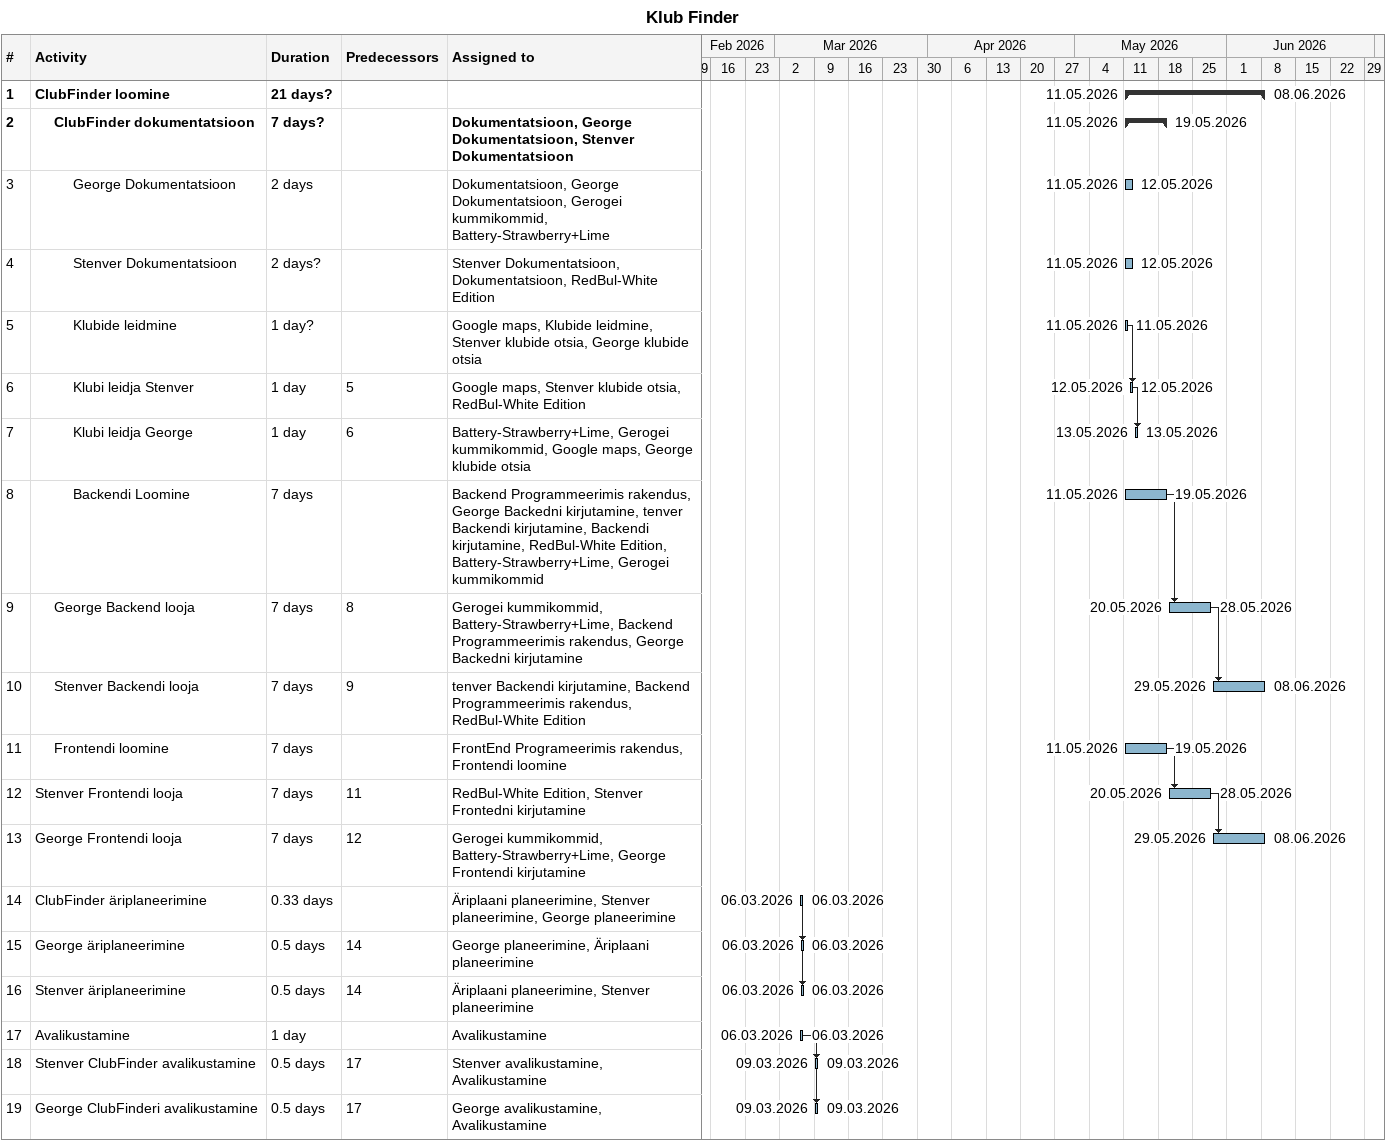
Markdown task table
Klub Finder

| ID | Level | Task | Duration | Start | Finish | Predecessors | Resources |
|---|---|---|---|---|---|---|---|
| 1 | 1 | **ClubFinder loomine** | 21d? | 2026-05-11 | 2026-06-08 |  |  |
| 2 | 2 | **ClubFinder dokumentatsioon** | 7d? | 2026-05-11 | 2026-05-19 |  | Dokumentatsioon, George Dokumentatsioon, Stenver Dokumentatsioon |
| 3 | 3 | George Dokumentatsioon | 2d | 2026-05-11 | 2026-05-12 |  | Dokumentatsioon, George Dokumentatsioon, Gerogei kummikommid, Battery-Strawberry+Lime |
| 4 | 3 | Stenver Dokumentatsioon | 2d? | 2026-05-11 | 2026-05-12 |  | Stenver Dokumentatsioon, Dokumentatsioon, RedBul-White Edition |
| 5 | 3 | Klubide leidmine | 1d? | 2026-05-11 | 2026-05-11 |  | Google maps, Klubide leidmine, Stenver klubide otsia, George klubide otsia |
| 6 | 3 | Klubi leidja Stenver | 1d | 2026-05-12 | 2026-05-12 | 5 | Google maps, Stenver klubide otsia, RedBul-White Edition |
| 7 | 3 | Klubi leidja George | 1d | 2026-05-13 | 2026-05-13 | 6 | Battery-Strawberry+Lime, Gerogei kummikommid, Google maps, George klubide otsia |
| 8 | 3 | Backendi Loomine | 7d | 2026-05-11 | 2026-05-19 |  | Backend Programmeerimis rakendus, George Backedni kirjutamine, tenver Backendi kirjutamine, Backendi kirjutamine, RedBul-White Edition, Battery-Strawberry+Lime, Gerogei kummikommid |
| 9 | 2 | George Backend looja | 7d | 2026-05-20 | 2026-05-28 | 8 | Gerogei kummikommid, Battery-Strawberry+Lime, Backend Programmeerimis rakendus, George Backedni kirjutamine |
| 10 | 2 | Stenver Backendi looja | 7d | 2026-05-29 | 2026-06-08 | 9 | tenver Backendi kirjutamine, Backend Programmeerimis rakendus, RedBul-White Edition |
| 11 | 2 | Frontendi loomine | 7d | 2026-05-11 | 2026-05-19 |  | FrontEnd Programeerimis rakendus, Frontendi loomine |
| 12 | 1 | Stenver Frontendi looja | 7d | 2026-05-20 | 2026-05-28 | 11 | RedBul-White Edition, Stenver Frontedni kirjutamine |
| 13 | 1 | George Frontendi looja | 7d | 2026-05-29 | 2026-06-08 | 12 | Gerogei kummikommid, Battery-Strawberry+Lime, George Frontendi kirjutamine |
| 14 | 1 | ClubFinder äriplaneerimine | 0.33d | 2026-03-06 | 2026-03-06 |  | Äriplaani planeerimine, Stenver planeerimine, George planeerimine |
| 15 | 1 | George äriplaneerimine | 0.5d | 2026-03-06 | 2026-03-06 | 14 | George planeerimine, Äriplaani planeerimine |
| 16 | 1 | Stenver äriplaneerimine | 0.5d | 2026-03-06 | 2026-03-06 | 14 | Äriplaani planeerimine, Stenver planeerimine |
| 17 | 1 | Avalikustamine | 1d | 2026-03-06 | 2026-03-06 |  | Avalikustamine |
| 18 | 1 | Stenver ClubFinder avalikustamine | 0.5d | 2026-03-09 | 2026-03-09 | 17 | Stenver avalikustamine, Avalikustamine |
| 19 | 1 | George ClubFinderi avalikustamine | 0.5d | 2026-03-09 | 2026-03-09 | 17 | George avalikustamine, Avalikustamine |
